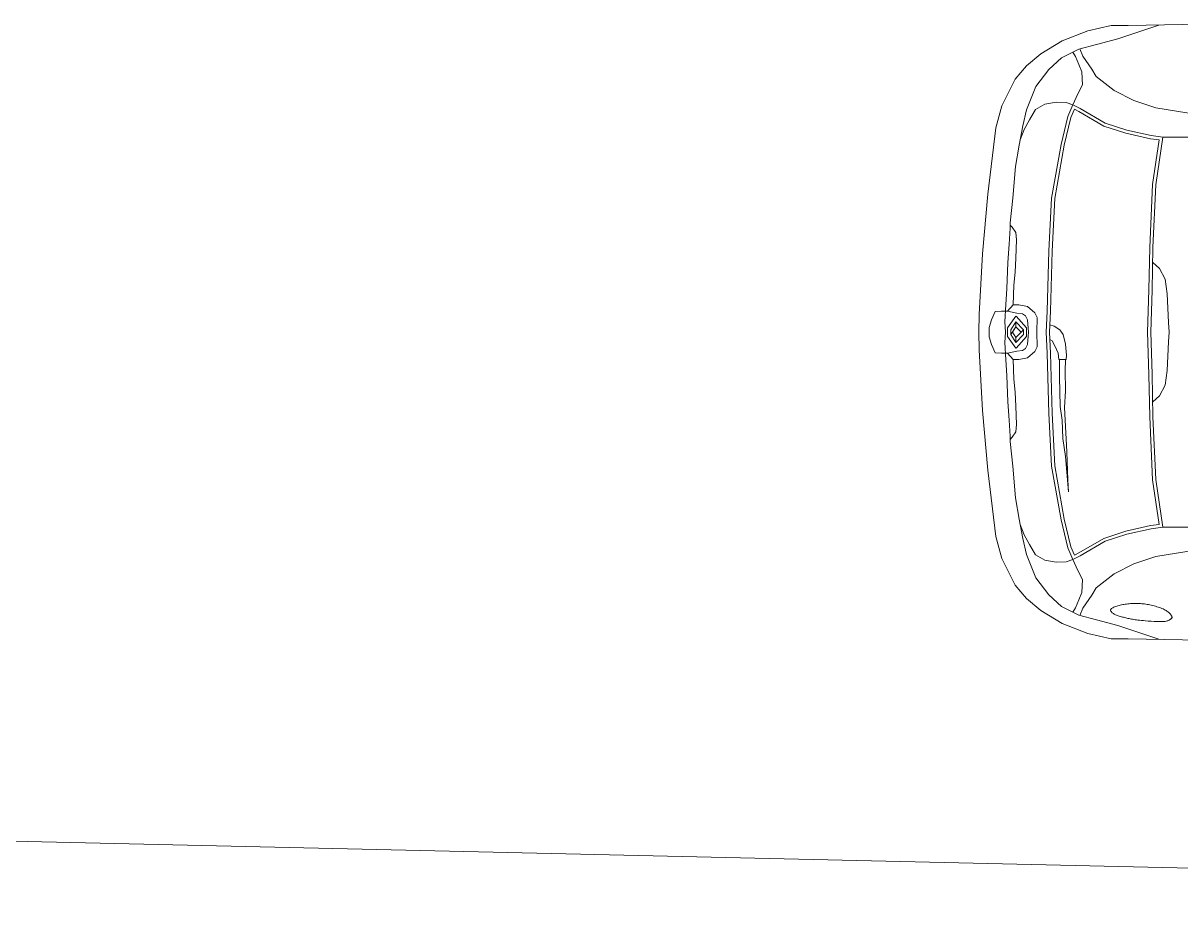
# Model space of a CAD drawing. Header units: millimetres. Extents: x 1 to 121, y 0 to 90.
# Drawn here: x 42.853 to 45.915, y 76.275 to 78.644 of the extents above; entities that cross this region are included whole.
import ezdxf

# ---------------------------------------------------------------- set-up
doc = ezdxf.new("R2010")
doc.units = ezdxf.units.MM
doc.layers.add('Estructura – Carga', color=7, linetype='Continuous')
doc.layers.add('GRAFO 0 BLANCO', color=7, linetype='Continuous', lineweight=0)
doc.layers.add('VEREDA', color=1, linetype='Continuous', lineweight=5)

# ---------------------------------------------------------------- blocks, each defined once
blk = doc.blocks.new('A$C314616C2')
at = {"layer": 'GRAFO 0 BLANCO', "color": 252, "true_color": 0x939598}
for p, q in [((0.0977, 0.9946), (0.0755, 0.9637)), ((0.0977, 0.9946), (0.0755, 0.9637)), ((0.0981, 0.9946), (0.126, 0.9637)), ((0.0981, 0.9946), (0.126, 0.9637)), ((0.0755, 0.9637), (0.0755, 0.9409)), ((0.0755, 0.9409), (0.0755, 0.9637)), ((0.0979, 0.9794), (0.0846, 0.9587)), ((0.0979, 0.9794), (0.0846, 0.9587)), ((0.0979, 0.9666), (0.0846, 0.9459)), ((0.0846, 0.9587), (0.0846, 0.9459)), ((0.0846, 0.9459), (0.0846, 0.9587)), ((0.0979, 0.9666), (0.0887, 0.9523)), ((0.0979, 0.938), (0.0887, 0.9523)), ((0.0979, 0.9794), (0.1175, 0.9587)), ((0.0979, 0.9666), (0.0979, 0.9794)), ((0.0979, 0.9794), (0.1175, 0.9587)), ((0.0979, 0.9785), (0.0979, 0.9666)), ((0.0979, 0.9666), (0.1114, 0.9523)), ((0.0979, 0.938), (0.1175, 0.9587)), ((0.0979, 0.938), (0.1114, 0.9523)), ((0.1175, 0.9587), (0.1175, 0.9459)), ((0.1175, 0.9459), (0.1175, 0.9587)), ((0.126, 0.9637), (0.126, 0.9409)), ((0.126, 0.9409), (0.126, 0.9637)), ((0.0977, 0.91), (0.0755, 0.9409)), ((0.0977, 0.91), (0.0755, 0.9409)), ((0.0979, 0.9252), (0.0846, 0.9459)), ((0.0979, 0.9252), (0.0846, 0.9459)), ((0.0979, 0.9252), (0.1175, 0.9459)), ((0.0979, 0.9252), (0.1175, 0.9459)), ((0.0979, 0.938), (0.0979, 0.9252)), ((0.0979, 0.9261), (0.0979, 0.938)), ((0.0981, 0.91), (0.126, 0.9409)), ((0.0981, 0.91), (0.126, 0.9409))]:
    blk.add_line(p, q, dxfattribs=at)
for points in [[(2.4135, 1.7566), (2.2051, 1.7578), (1.8273, 1.7632), (1.6247, 1.7651), (1.1911, 1.7614), (0.9119, 1.7614), (0.8771, 1.7586), (0.8619, 1.7623), (0.8527, 1.7688), (0.7912, 1.7696), (0.5381, 1.7658), (0.395, 1.7632), (0.3502, 1.7631), (0.2882, 1.7492), (0.2198, 1.7226), (0.1641, 1.6885), (0.1261, 1.6569), (0.0958, 1.6215), (0.0603, 1.5506), (0.0451, 1.4925), (0.0236, 1.3173), (0.0097, 1.1592), (0.0007, 0.9992), (0, 0.9523)], [(0.0703, 0.9523), (0.0689, 0.9792), (0.0709, 1.0252), (0.0736, 1.0672), (0.0765, 1.1362), (0.0798, 1.1849), (0.083, 1.2272), (0.0822, 1.2414), (0.0893, 1.3063), (0.0968, 1.3905), (0.1061, 1.4467), (0.1161, 1.4978), (0.1262, 1.5407), (0.1504, 1.6018), (0.1847, 1.6471), (0.2184, 1.6777), (0.2639, 1.7005), (0.3114, 1.7132), (0.3678, 1.7285), (0.4332, 1.7501), (0.476, 1.7647)], [(0.2485, 1.5538), (0.262, 1.5829), (0.2739, 1.6067), (0.2724, 1.6409), (0.2642, 1.6602), (0.2553, 1.6818), (0.2486, 1.6928)], [(0.7599, 1.5185), (0.6868, 1.5182), (0.6108, 1.5246), (0.5498, 1.5321), (0.4675, 1.5459), (0.4097, 1.5652), (0.3573, 1.5919), (0.3102, 1.6282), (0.2982, 1.6481), (0.2749, 1.6825), (0.267, 1.7014)], [(0.2485, 1.5538), (0.2304, 1.5601), (0.2039, 1.5608), (0.1742, 1.5555), (0.1495, 1.5408), (0.1337, 1.514), (0.1198, 1.4886), (0.1088, 1.4606)], [(0.1782, 0.9523), (0.1805, 1.0081), (0.185, 1.1672), (0.1923, 1.3071), (0.2174, 1.4485), (0.2351, 1.5228), (0.2485, 1.5538), (0.2681, 1.5435), (0.3343, 1.5053), (0.3911, 1.4867), (0.4552, 1.4722), (0.4862, 1.4681), (0.4676, 1.3421), (0.4603, 1.1764), (0.4583, 1.0638), (0.4547, 0.9523)], [(0.1866, 0.9519), (0.189, 1.0079), (0.1934, 1.1669), (0.2007, 1.3061), (0.2256, 1.4468), (0.2431, 1.5202), (0.2526, 1.5421), (0.2641, 1.5361), (0.3308, 1.4975), (0.3889, 1.4786), (0.4537, 1.4639), (0.4766, 1.4609), (0.4592, 1.343), (0.4519, 1.1766), (0.4498, 1.064), (0.4463, 0.9526)], [(0.4862, 1.4681), (0.5475, 1.4683), (0.6316, 1.4683), (0.7489, 1.4635)], [(0.0906, 1.0246), (0.0922, 1.0767), (0.0958, 1.111), (0.0978, 1.1483), (0.0993, 1.1968), (0.0972, 1.2162), (0.0881, 1.2298), (0.0825, 1.2357)], [(0.5031, 0.9523), (0.5016, 0.9778), (0.4978, 1.0533), (0.4926, 1.0929), (0.4773, 1.121), (0.4596, 1.1364)], [(0.153, 0.9523), (0.1536, 0.9907), (0.1482, 1.0036), (0.1285, 1.0205), (0.1055, 1.0246), (0.0906, 1.0246), (0.0756, 1.0076), (0.0601, 1.0076), (0.0431, 1.007), (0.033, 0.9853), (0.0269, 0.965), (0.0275, 0.9523)], [(0.0756, 1.0076), (0.1, 1.0027), (0.1155, 1.0009), (0.1233, 0.9955), (0.1287, 0.9847), (0.1299, 0.9633), (0.1309, 0.9523)], [(2.4135, 0.148), (2.2051, 0.1468), (1.8273, 0.1413), (1.6247, 0.1395), (1.1911, 0.1432), (0.9119, 0.1432), (0.8771, 0.146), (0.8619, 0.1423), (0.8527, 0.1358), (0.7912, 0.135), (0.5381, 0.1388), (0.395, 0.1413), (0.3502, 0.1415), (0.2882, 0.1554), (0.2198, 0.182), (0.1641, 0.2161), (0.1261, 0.2477), (0.0958, 0.2831), (0.0603, 0.354), (0.0451, 0.4121), (0.0236, 0.5873), (0.0097, 0.7453), (0.0007, 0.9054), (0, 0.9523)], [(0.153, 0.9523), (0.1536, 0.9139), (0.1482, 0.901), (0.1285, 0.8841), (0.1055, 0.88), (0.0906, 0.88), (0.0756, 0.897), (0.0601, 0.897), (0.0431, 0.8976), (0.033, 0.9193), (0.0269, 0.9396), (0.0275, 0.9523)], [(0.0703, 0.9523), (0.0689, 0.9254), (0.0709, 0.8794), (0.0736, 0.8374), (0.0765, 0.7684), (0.0798, 0.7197), (0.083, 0.6774), (0.0822, 0.6632), (0.0893, 0.5982), (0.0968, 0.5141), (0.1061, 0.4579), (0.1161, 0.4068), (0.1262, 0.3639), (0.1504, 0.3028), (0.1847, 0.2575), (0.2184, 0.2269), (0.2639, 0.2041), (0.3114, 0.1914), (0.3678, 0.1761), (0.4332, 0.1545), (0.476, 0.1399)], [(0.0756, 0.897), (0.1, 0.9019), (0.1155, 0.9037), (0.1233, 0.9091), (0.1287, 0.9198), (0.1299, 0.9413), (0.1309, 0.9523)], [(0.1782, 0.9523), (0.1805, 0.8964), (0.185, 0.7374), (0.1923, 0.5975), (0.2174, 0.4561), (0.2351, 0.3818), (0.2485, 0.3508), (0.2681, 0.3611), (0.3343, 0.3993), (0.3911, 0.4179), (0.4552, 0.4324), (0.4862, 0.4365), (0.4676, 0.5624), (0.4603, 0.7282), (0.4583, 0.8408), (0.4547, 0.9523)], [(0.1866, 0.9526), (0.189, 0.8967), (0.1934, 0.7377), (0.2007, 0.5984), (0.2256, 0.4578), (0.2431, 0.3844), (0.2526, 0.3625), (0.2641, 0.3685), (0.3308, 0.407), (0.3889, 0.426), (0.4537, 0.4407), (0.4766, 0.4437), (0.4592, 0.5616), (0.4519, 0.728), (0.4498, 0.8405), (0.4463, 0.952)], [(0.2117, 0.8804), (0.2306, 0.8797), (0.2319, 0.8914), (0.2287, 0.9203), (0.2227, 0.9462), (0.214, 0.9581), (0.1993, 0.9686), (0.1875, 0.9719)], [(0.5031, 0.9523), (0.5016, 0.9267), (0.4978, 0.8513), (0.4926, 0.8117), (0.4773, 0.7836), (0.4596, 0.7682)], [(0.2117, 0.8804), (0.2098, 0.8972), (0.2052, 0.9068), (0.2002, 0.9182), (0.1933, 0.9292), (0.1875, 0.9326)], [(0.0906, 0.88), (0.0922, 0.8279), (0.0958, 0.7936), (0.0978, 0.7562), (0.0993, 0.7078), (0.0972, 0.6884), (0.0881, 0.6748), (0.0825, 0.6688)], [(0.237, 0.53), (0.2291, 0.6232), (0.2221, 0.6707), (0.2198, 0.7195), (0.2151, 0.7554), (0.2128, 0.8343), (0.213, 0.8802)], [(0.237, 0.53), (0.2354, 0.5612), (0.2329, 0.636), (0.2267, 0.7531), (0.2291, 0.7972), (0.2279, 0.8517), (0.2291, 0.8773), (0.2287, 0.8798)], [(0.2485, 0.3508), (0.2304, 0.3445), (0.2039, 0.3438), (0.1742, 0.3491), (0.1495, 0.3638), (0.1337, 0.3906), (0.1198, 0.416), (0.1088, 0.444)], [(0.4862, 0.4365), (0.5475, 0.4363), (0.6316, 0.4363), (0.7489, 0.4411)], [(0.7599, 0.3861), (0.6868, 0.3864), (0.6108, 0.38), (0.5498, 0.3725), (0.4675, 0.3586), (0.4097, 0.3394), (0.3573, 0.3127), (0.3102, 0.2763), (0.2982, 0.2565), (0.2749, 0.2221), (0.267, 0.2032)], [(0.2485, 0.3508), (0.262, 0.3217), (0.2739, 0.2979), (0.2724, 0.2637), (0.2642, 0.2444), (0.2553, 0.2228), (0.2486, 0.2117)], [(0.4552, 0.1877), (0.4637, 0.1872), (0.4709, 0.1868), (0.477, 0.1867), (0.482, 0.1867), (0.4863, 0.1868), (0.4898, 0.1871), (0.4928, 0.1874), (0.4953, 0.1879), (0.4976, 0.1885), (0.4997, 0.1891), (0.5015, 0.1898), (0.5031, 0.1905), (0.5045, 0.1913), (0.5057, 0.1921), (0.5068, 0.1929), (0.5078, 0.1937), (0.5086, 0.1945), (0.5094, 0.1953), (0.51, 0.1961), (0.5104, 0.1969), (0.5107, 0.1978), (0.5108, 0.1988), (0.5106, 0.1998), (0.5103, 0.201), (0.5097, 0.2023), (0.5089, 0.2036), (0.5079, 0.2051), (0.5067, 0.2066), (0.5052, 0.2082), (0.5035, 0.2098), (0.5017, 0.2114), (0.4997, 0.2129), (0.4974, 0.2145), (0.495, 0.2159), (0.4925, 0.2174), (0.4897, 0.2188), (0.4869, 0.2202), (0.4838, 0.2215), (0.4807, 0.2228), (0.4774, 0.224), (0.474, 0.2251), (0.4705, 0.2262), (0.4669, 0.2273), (0.4632, 0.2283), (0.4596, 0.2292), (0.4559, 0.2301), (0.4522, 0.2309), (0.4485, 0.2316), (0.4449, 0.2323), (0.4414, 0.2329), (0.4379, 0.2334), (0.4344, 0.2338), (0.431, 0.2342), (0.4276, 0.2345), (0.4242, 0.2348), (0.4208, 0.2349), (0.4175, 0.235), (0.4141, 0.235), (0.4108, 0.235), (0.4075, 0.2348), (0.4041, 0.2346), (0.4008, 0.2344), (0.3974, 0.2341), (0.394, 0.2337), (0.3906, 0.2333), (0.3872, 0.2328), (0.3837, 0.2323), (0.3803, 0.2317), (0.377, 0.231), (0.3737, 0.2303), (0.3705, 0.2295), (0.3674, 0.2287), (0.3644, 0.2278), (0.3616, 0.2268), (0.3589, 0.2258), (0.3565, 0.2247), (0.3543, 0.2236), (0.3524, 0.2225), (0.3509, 0.2214), (0.3496, 0.2202), (0.3488, 0.2191), (0.3483, 0.218), (0.3481, 0.2169), (0.3483, 0.2158), (0.3487, 0.2147), (0.3494, 0.2135), (0.3503, 0.2124), (0.3514, 0.2113), (0.3526, 0.2102), (0.3541, 0.209), (0.3557, 0.2079), (0.3575, 0.2068), (0.3594, 0.2057), (0.3615, 0.2047), (0.3637, 0.2037), (0.3661, 0.2028), (0.3686, 0.2019), (0.3712, 0.2011), (0.3739, 0.2003), (0.3767, 0.1995), (0.3796, 0.1988), (0.3825, 0.1981), (0.3854, 0.1974), (0.3883, 0.1968), (0.3912, 0.1961), (0.3942, 0.1954), (0.3971, 0.1948), (0.4001, 0.1941), (0.4032, 0.1935), (0.4064, 0.1929), (0.4097, 0.1923), (0.4132, 0.1918), (0.4168, 0.1913), (0.4207, 0.1908), (0.425, 0.1904), (0.4297, 0.1899), (0.435, 0.1894), (0.441, 0.1889), (0.4477, 0.1883), (0.4552, 0.1877)]]:
    blk.add_lwpolyline(points, dxfattribs=at)

msp = doc.modelspace()

# ---------------------------------------------------------------- linework, layer by layer
at = {"layer": 'VEREDA', "color": 7}
msp.add_line((2.8452, 77.4049), (51.7267, 76.275), dxfattribs=at)

# ---------------------------------------------------------------- block references
at = {"layer": 'Estructura – Carga', "color": 251, "true_color": 0x636466}
msp.add_blockref('A$C314616C2', (45.3812, 76.8744), dxfattribs=at)

doc.saveas('drawing.dxf')
